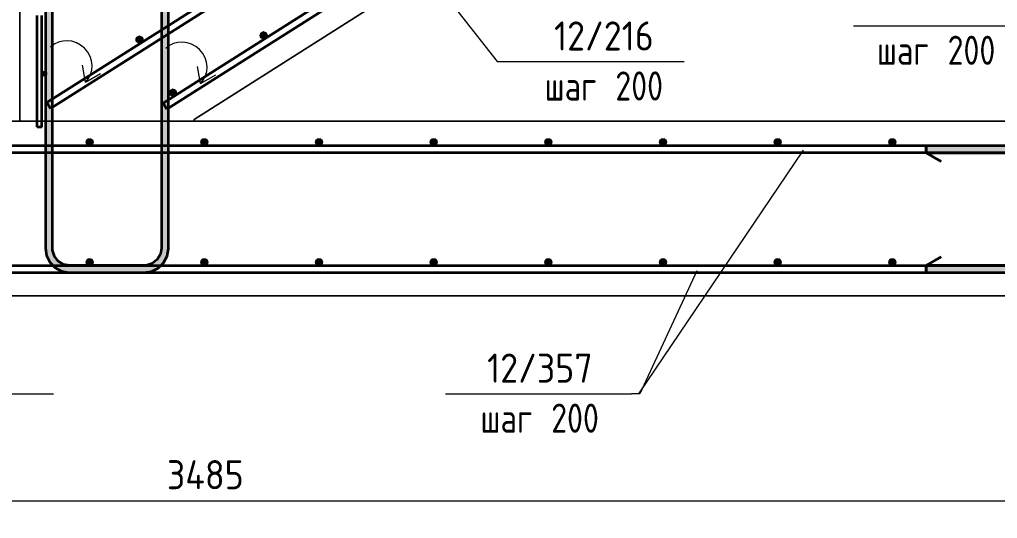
# Model space of a CAD drawing. Header units: millimetres. Extents: x 40349 to 61836, y -34600 to -479.
# Drawn here: x 42540 to 44223, y -3403 to -2545 of the extents above; entities that cross this region are included whole.
import ezdxf

# ---------------------------------------------------------------- set-up
doc = ezdxf.new("R2010")
doc.units = ezdxf.units.MM
for name, color, linetype, lineweight in [('AA_Dim', 7, 'Continuous', 9), ('AA_Dim-20', 7, 'Continuous', 9), ('AA_Linii', 7, 'Continuous', 9), ('AA_Vinoska', 7, 'Continuous', 9), ('AF_Element', 7, 'Continuous', 20), ('AF_Element_Опалубка', 253, 'Continuous', 20), ('AF_Perekritie', 7, 'Continuous', 20), ('AF_Perekritie_Опалубка', 253, 'Continuous', 20), ('KR_Armatura', 7, 'Continuous', 20), ('KR_Armatura_Tonkie', 7, 'Continuous', 20), ('KR_Fundament', 7, 'Continuous', 20)]:
    doc.layers.add(name, color=color, linetype=linetype, lineweight=lineweight)
doc.styles.add('ISOCPEUR', font='isocpeur.TTF', dxfattribs={"width": 0.9, "height": 50})
doc.styles.add('ISOCPEUR_1', font='isocpeur.TTF', dxfattribs={"width": 0.8, "height": 50})
doc.dimstyles.new('01_Точн_3_знака__непрозр__1', dxfattribs={"dimscale": 304.8, "dimtxt": 50.137748, "dimasz": 0.111549, "dimexe": 0.098425, "dimexo": 0.065617, "dimgap": 0.016404, "dimtad": 1, "dimdec": 3, "dimrnd": 0.001, "dimdsep": 46, "dimtxsty": 'ISOCPEUR', "dimblk1": 'OBLIQUE', "dimblk2": 'OBLIQUE', "dimsah": 1, "dimcen": 0.09, "dimdle": 0.098425, "dimazin": 0, "dimtfac": 1, "dimtdec": 4, "dimtix": 1, "dimtmove": 0, "dimatfit": 3, "dimfxl": 1, "dimtvp": 1, "dimtfill": 1, "dimtolj": 1, "dimtzin": 0, "dimlwd": 18, "dimlwe": 18, "dimarcsym": 2})

# ---------------------------------------------------------------- blocks, each defined once
blk = doc.blocks.new('Лестница - Лестница-3665204-Разрез 1 Арм')
at = {"layer": 'AF_Perekritie'}
for p, q in [((44437.5, -1705), (42840.1, -2716.7)), ((42840.1, -2716.7), (44437.5, -1705)), ((42540.1, -2720), (42540.1, -2480)), ((42540.1, -2480), (42540.1, -2720)), ((42840.1, -2720), (42540.1, -2720)), ((42540.1, -2720), (42840.1, -2720)), ((42840.1, -2716.7), (42840.1, -2720)), ((42840.1, -2720), (42840.1, -2716.7))]:
    blk.add_line(p, q, dxfattribs=at)
blk = doc.blocks.new('351_Ряд стержней П переменный шаг _НесАрм_РабПлоск_ - Тип 1-3825517-Разрез 1 Арм')
at = {"layer": 'KR_Armatura_Tonkie', "lineweight": 35}
for points in [[(42590.1, -2938), (42596.1, -2938), (42595.9, -2132), (42584.1, -2132), (42584.3, -2938), (42588.5, -2938)], [(42784.1, -2938), (42796.1, -2938), (42795.9, -2132), (42784.1, -2132), (42784.1, -2859.2)], [(42626.1, -2980), (42626.1, -2968), (42618.3, -2967), (42610.5, -2963.5), (42604.5, -2958.7), (42600, -2952.7), (42597.1, -2945.8), (42595.8, -2938), (42584.1, -2938), (42585.5, -2948.9), (42589.7, -2959), (42596.4, -2967.7), (42605.1, -2974.4), (42615.2, -2978.6), (42620, -2979.2)], [(42754.1, -2980), (42764.9, -2978.6), (42775.1, -2974.4), (42783.8, -2967.7), (42790.4, -2959), (42794.6, -2948.9), (42795.9, -2938), (42784.1, -2938), (42783, -2945.8), (42779.7, -2953.5), (42774.8, -2959.6), (42768.8, -2964.1), (42761.8, -2967), (42754.1, -2968.2), (42754.1, -2979.8)], [(42709.2, -2980), (42754.1, -2979.8), (42754.1, -2968), (42626.1, -2968.2), (42626.1, -2980), (42633.6, -2980)]]:
    blk.add_hatch(color=256, dxfattribs=at).paths.add_polyline_path(points)
for p, q in [((42584.1, -2132), (42584.1, -2938)), ((42596.1, -2132), (42584.1, -2132)), ((42584.1, -2132), (42596.1, -2132)), ((42584.1, -2132), (42584.1, -2938)), ((42596.1, -2132), (42584.1, -2132)), ((42584.1, -2132), (42596.1, -2132)), ((42596.1, -2938), (42596.1, -2132)), ((42596.1, -2132), (42611.1, -2158)), ((42596.1, -2938), (42596.1, -2132)), ((42596.1, -2132), (42611.1, -2158)), ((42784.1, -2132), (42769.1, -2158)), ((42784.1, -2132), (42769.1, -2158)), ((42784.1, -2132), (42784.1, -2938)), ((42784.1, -2132), (42796.1, -2132)), ((42796.1, -2132), (42784.1, -2132)), ((42784.1, -2132), (42784.1, -2938)), ((42784.1, -2132), (42796.1, -2132)), ((42796.1, -2132), (42784.1, -2132)), ((42796.1, -2938), (42796.1, -2132)), ((42796.1, -2938), (42796.1, -2132)), ((42754.1, -2968), (42626.1, -2968)), ((42754.1, -2968), (42626.1, -2968)), ((42626.1, -2980), (42754.1, -2980)), ((42626.1, -2980), (42754.1, -2980))]:
    blk.add_line(p, q, dxfattribs=at)
at = {"layer": 'KR_Armatura_Tonkie', "lineweight": 35, "flags": 128}
for points in [[(42584.1, -2938), (42586, -2950.7), (42591.7, -2962.2), (42600.6, -2971.4), (42611.9, -2977.5), (42624.5, -2980), (42626.1, -2980)], [(42584.1, -2938), (42586, -2950.7), (42591.7, -2962.2), (42600.6, -2971.4), (42611.9, -2977.5), (42624.5, -2980), (42626.1, -2980)], [(42626.1, -2968), (42615.4, -2966), (42606.1, -2960.4), (42599.5, -2951.9), (42596.3, -2941.5), (42596.1, -2938)], [(42626.1, -2968), (42615.4, -2966), (42606.1, -2960.4), (42599.5, -2951.9), (42596.3, -2941.5), (42596.1, -2938)], [(42754.1, -2980), (42766.7, -2978), (42778.3, -2972.3), (42787.5, -2963.4), (42793.6, -2952.1), (42796, -2939.5), (42796.1, -2938)], [(42784.1, -2938), (42782.1, -2948.7), (42776.5, -2957.9), (42768, -2964.6), (42757.6, -2967.8), (42754.1, -2968)], [(42754.1, -2980), (42766.7, -2978), (42778.3, -2972.3), (42787.5, -2963.4), (42793.6, -2952.1), (42796, -2939.5), (42796.1, -2938)], [(42784.1, -2938), (42782.1, -2948.7), (42776.5, -2957.9), (42768, -2964.6), (42757.6, -2967.8), (42754.1, -2968)]]:
    blk.add_lwpolyline(points, dxfattribs=at)
blk = doc.blocks.new('Песок ср крупн - Песок ср крупн-3745068-Разрез 1 Арм')
at = {"layer": 'AF_Element'}
for p, q in [((42840.1, -2716.7), (44440.1, -1703.4)), ((44440.1, -1703.4), (42840.1, -2716.7)), ((44440.1, -1703.4), (44440.1, -2720)), ((44440.1, -2720), (44440.1, -1703.4)), ((42840.1, -2720), (42840.1, -2716.7)), ((42840.1, -2716.7), (42840.1, -2720)), ((44440.1, -2720), (42840.1, -2720)), ((42840.1, -2720), (44440.1, -2720))]:
    blk.add_line(p, q, dxfattribs=at)
blk = doc.blocks.new('350_Стержень П торец СК-СГ _НесАрм_РабПлоск_ - 350_Стержень П торец СК-СГ _НесАрм_РабПлоск_-3803741-Разрез 1 Арм')
at = {"layer": 'KR_Armatura_Tonkie', "lineweight": 35}
h = blk.add_hatch(color=256, dxfattribs=at)
h.paths.add_polyline_path([(44100.1, -2774), (44484.1, -2773.8), (44484.1, -2762), (44100.1, -2762.2), (44100.1, -2773.8)])
h.paths.add_polyline_path([(44556.3, -2774), (44558.1, -2773.8), (44558.1, -2762), (44496.1, -2762.2), (44496.1, -2774), (44550.1, -2774)])
h = blk.add_hatch(color=256, dxfattribs=at)
h.paths.add_polyline_path([(44597.1, -2804), (44600.1, -2804), (44598.6, -2793.1), (44596.1, -2786.9), (44596.1, -2804)])
h.paths.add_polyline_path([(44584.1, -2789), (44584.1, -2771.5), (44579.1, -2767.6), (44568.9, -2763.4), (44558.1, -2762.2), (44558.1, -2774), (44565.8, -2775), (44573.2, -2778.1), (44579.3, -2782.8), (44584, -2789)])
for points in [[(44600.1, -2938), (44599.9, -2804), (44596.1, -2804), (44596.1, -2938), (44599.9, -2938)], [(44558.1, -2980), (44568.9, -2978.6), (44579.3, -2974.2), (44587.8, -2967.7), (44594.6, -2958.5), (44598.6, -2948.9), (44599.9, -2938), (44596.1, -2938), (44594.4, -2949.4), (44590.4, -2959), (44583.8, -2967.7), (44574.6, -2974.6), (44564.7, -2978.6), (44558.1, -2979.5), (44558.1, -2979.8)]]:
    blk.add_hatch(color=256, dxfattribs=at).paths.add_polyline_path(points)
h = blk.add_hatch(color=256, dxfattribs=at)
h.paths.add_polyline_path([(44100.1, -2980), (44524.5, -2979.8), (44514.4, -2978.2), (44504.6, -2974), (44496.5, -2968), (44100.1, -2968.2), (44100.1, -2979.8)])
h.paths.add_polyline_path([(44558.1, -2980), (44558.1, -2979.5), (44554.1, -2980)])
for p, q in [((44558.1, -2762), (44100.1, -2762)), ((44100.1, -2774), (44100.1, -2762)), ((44100.1, -2762), (44100.1, -2774)), ((44100.1, -2774), (44558.1, -2774)), ((44100.1, -2774), (44126, -2789)), ((44588.1, -2804), (44588.1, -2938)), ((44600.1, -2938), (44600.1, -2804)), ((44100.1, -2968), (44126, -2953)), ((44558.1, -2968), (44100.1, -2968)), ((44100.1, -2968), (44100.1, -2980)), ((44100.1, -2980), (44100.1, -2968)), ((44100.1, -2980), (44558.1, -2980))]:
    blk.add_line(p, q, dxfattribs=at)
at = {"layer": 'KR_Armatura_Tonkie', "lineweight": 35, "flags": 128}
for points in [[(44600.1, -2804), (44598.1, -2791.3), (44592.4, -2779.8), (44583.5, -2770.6), (44572.2, -2764.5), (44559.6, -2762), (44558.1, -2762)], [(44558.1, -2774), (44568.7, -2776), (44578, -2781.6), (44584.7, -2790.1), (44587.9, -2800.5), (44588.1, -2804)], [(44558.1, -2980), (44570.7, -2978), (44582.3, -2972.3), (44591.5, -2963.4), (44597.6, -2952.1), (44600, -2939.5), (44600.1, -2938)], [(44588.1, -2938), (44586.1, -2948.7), (44580.5, -2957.9), (44572, -2964.6), (44561.6, -2967.8), (44558.1, -2968)]]:
    blk.add_lwpolyline(points, dxfattribs=at)
blk = doc.blocks.new('DIMBLOCK23-Разрез 1 Арм')
at = {"layer": 'AA_Dim-20', "lineweight": 18}
for p, q in [((41115.1, -3040), (41115.1, -3402.7)), ((41115.1, -3372.7), (41115.1, -3040)), ((44600.1, -3040), (44600.1, -3402.7)), ((44600.1, -3372.7), (44600.1, -3040)), ((41115.1, -3372.7), (44600.1, -3372.7))]:
    blk.add_line(p, q, dxfattribs=at)
at = {"layer": 'AA_Dim-20', "lineweight": 30}
for p, q in [((41115.1, -3372.7), (41132.1, -3355.7)), ((44600.1, -3372.7), (44617.1, -3355.7)), ((41115.1, -3372.7), (41098.1, -3389.7)), ((44600.1, -3372.7), (44583.1, -3389.7))]:
    blk.add_line(p, q, dxfattribs=at)
at = {"layer": 'AA_Dim-20', "color": 0, "lineweight": 18, "insert": (42793.2, -3302.6), "char_height": 50, "width": 154.386, "attachment_point": 1, "line_spacing_factor": 1.135194, "style": 'ISOCPEUR', "bg_fill": 3, "box_fill_scale": 1.25, "bg_fill_color": 256, "bg_fill_true_color": 13158600, "bg_fill_transparency": 0}
blk.add_mtext('3485', dxfattribs=at)
blk = doc.blocks.new('_Oblique')
at = {"color": 0, "linetype": 'ByBlock', "lineweight": -2}
blk.add_line((-0.5, -0.5), (0.5, 0.5), dxfattribs=at)
blk = doc.blocks.new('042_М_Арматуры - Диам длина поз _ Шаг-2260295-Разрез 1 Арм')
at = {"layer": 'AA_Vinoska'}
blk.add_line((43025.3, -1678.9), (43305.3, -1678.9), dxfattribs=at)
blk = doc.blocks.new('042_М_Арматуры - Диам длина поз _ Комментарий-2260297-Разрез 1 Арм')
at = {"layer": 'AA_Vinoska'}
blk.add_line((42971.3, -1846.4), (43291.3, -1846.4), dxfattribs=at)

msp = doc.modelspace()

# ---------------------------------------------------------------- hatches: boundary and pattern name
at = {"layer": 'KR_Armatura'}
h = msp.add_hatch(color=256, dxfattribs=at)
edge = h.paths.add_edge_path()
edge.add_arc((42746.0924, -2579.7591), 6, 0, 360)
for points in [[(42746.3381, -2585.7541), (42751.4071, -2582.5438), (42751.1613, -2576.5488), (42745.8466, -2573.7642), (42740.7856, -2577.1659), (42741.0235, -2582.9695)], [(42959.9093, -2578.3324), (42964.9782, -2575.122), (42964.7324, -2569.1271), (42959.4178, -2566.3424), (42954.3489, -2569.5527), (42954.5946, -2575.5477), (42957.6829, -2577.1659)], [(42582.0616, -2642), (42585.8658, -2639.2361), (42584.4127, -2634.7639), (42579.7105, -2634.7639), (42578.2574, -2639.2361)], [(42804.1246, -2676.996), (42809.1936, -2673.7856), (42808.9478, -2667.7907), (42803.6331, -2665.006), (42798.5642, -2668.2163), (42798.81, -2674.2113)], [(42657.1727, -2761.1962), (42663.1727, -2761.1962), (42666.1727, -2756), (42663.1727, -2750.8038), (42657.1727, -2750.8038), (42654.1727, -2756)], [(42854.5616, -2761.1962), (42860.5616, -2761.1962), (42863.5616, -2756), (42860.5616, -2750.8038), (42854.5616, -2750.8038), (42851.5616, -2756)], [(43051.9505, -2761.1962), (43057.9505, -2761.1962), (43060.9505, -2756), (43057.9505, -2750.8038), (43051.9505, -2750.8038), (43048.9505, -2756)], [(43249.3394, -2761.1962), (43255.3394, -2761.1962), (43258.3394, -2756), (43255.3394, -2750.8038), (43249.3394, -2750.8038), (43246.3394, -2756)], [(43446.7283, -2761.1962), (43452.7283, -2761.1962), (43455.7283, -2756), (43452.7283, -2750.8038), (43446.7283, -2750.8038), (43443.7283, -2756)], [(43644.1172, -2761.1962), (43650.1172, -2761.1962), (43653.1172, -2756), (43650.1172, -2750.8038), (43644.1172, -2750.8038), (43641.1172, -2756)], [(43841.5061, -2761.1962), (43847.5061, -2761.1962), (43850.5061, -2756), (43847.5061, -2750.8038), (43841.5061, -2750.8038), (43838.5061, -2756)], [(44038.8949, -2761.1962), (44044.8949, -2761.1962), (44047.8949, -2756), (44044.8949, -2750.8038), (44038.8949, -2750.8038), (44035.8949, -2756)], [(42657.1727, -2967.1962), (42663.1727, -2967.1962), (42666.1727, -2962), (42663.1727, -2956.8038), (42657.1727, -2956.8038), (42654.1727, -2962)], [(42860.424, -2967.1962), (42860.5616, -2967.1962), (42863.5616, -2962), (42860.424, -2956.8038), (42854.5616, -2956.8038), (42851.5616, -2962), (42854.5616, -2967.1962)], [(43051.9505, -2967.1962), (43057.9505, -2967.1962), (43060.9505, -2962), (43057.9505, -2956.8038), (43051.9505, -2956.8038), (43048.9505, -2962)], [(43249.3394, -2967.1962), (43255.3394, -2967.1962), (43258.3394, -2962), (43255.3394, -2956.8038), (43249.3394, -2956.8038), (43246.3394, -2962)], [(43446.7283, -2967.1962), (43452.7283, -2967.1962), (43455.7283, -2962), (43452.7283, -2956.8038), (43446.7283, -2956.8038), (43443.7283, -2962)], [(43644.1172, -2967.1962), (43650.1172, -2967.1962), (43653.1172, -2962), (43650.1172, -2956.8038), (43644.1172, -2956.8038), (43641.1172, -2962)], [(43841.5061, -2967.1962), (43847.5061, -2967.1962), (43850.5061, -2962), (43847.5061, -2956.8038), (43841.5061, -2956.8038), (43838.5061, -2962)], [(44038.8949, -2967.1962), (44044.8949, -2967.1962), (44047.8949, -2962), (44044.8949, -2956.8038), (44038.8949, -2956.8038), (44035.8949, -2962)]]:
    msp.add_hatch(color=256, dxfattribs=at).paths.add_polyline_path(points)
h = msp.add_hatch(color=256, dxfattribs=at)
edge = h.paths.add_edge_path()
edge.add_arc((42959.6635, -2572.3374), 6, 0, 360)
h = msp.add_hatch(color=256, dxfattribs=at)
edge = h.paths.add_edge_path()
edge.add_arc((42582.0616, -2638), 4, 0, 360)
h = msp.add_hatch(color=256, dxfattribs=at)
edge = h.paths.add_edge_path()
edge.add_arc((42803.8789, -2671.001), 6, 0, 360)
h = msp.add_hatch(color=256, dxfattribs=at)
edge = h.paths.add_edge_path()
edge.add_arc((42660.1727, -2756), 6, 0, 360)
h = msp.add_hatch(color=256, dxfattribs=at)
edge = h.paths.add_edge_path()
edge.add_arc((42857.5616, -2756), 6, 0, 360)
h = msp.add_hatch(color=256, dxfattribs=at)
edge = h.paths.add_edge_path()
edge.add_arc((43054.9505, -2756), 6, 0, 360)
h = msp.add_hatch(color=256, dxfattribs=at)
edge = h.paths.add_edge_path()
edge.add_arc((43252.3394, -2756), 6, 0, 360)
h = msp.add_hatch(color=256, dxfattribs=at)
edge = h.paths.add_edge_path()
edge.add_arc((43449.7283, -2756), 6, 0, 360)
h = msp.add_hatch(color=256, dxfattribs=at)
edge = h.paths.add_edge_path()
edge.add_arc((43647.1172, -2756), 6, 0, 360)
h = msp.add_hatch(color=256, dxfattribs=at)
edge = h.paths.add_edge_path()
edge.add_arc((43844.5061, -2756), 6, 0, 360)
h = msp.add_hatch(color=256, dxfattribs=at)
edge = h.paths.add_edge_path()
edge.add_arc((44041.8949, -2756), 6, 0, 360)
h = msp.add_hatch(color=256, dxfattribs=at)
edge = h.paths.add_edge_path()
edge.add_arc((42660.1727, -2962), 6, 0, 360)
h = msp.add_hatch(color=256, dxfattribs=at)
edge = h.paths.add_edge_path()
edge.add_arc((42857.5616, -2962), 6, 0, 360)
h = msp.add_hatch(color=256, dxfattribs=at)
edge = h.paths.add_edge_path()
edge.add_arc((43054.9505, -2962), 6, 0, 360)
h = msp.add_hatch(color=256, dxfattribs=at)
edge = h.paths.add_edge_path()
edge.add_arc((43252.3394, -2962), 6, 0, 360)
h = msp.add_hatch(color=256, dxfattribs=at)
edge = h.paths.add_edge_path()
edge.add_arc((43449.7283, -2962), 6, 0, 360)
h = msp.add_hatch(color=256, dxfattribs=at)
edge = h.paths.add_edge_path()
edge.add_arc((43647.1172, -2962), 6, 0, 360)
h = msp.add_hatch(color=256, dxfattribs=at)
edge = h.paths.add_edge_path()
edge.add_arc((43844.5061, -2962), 6, 0, 360)
h = msp.add_hatch(color=256, dxfattribs=at)
edge = h.paths.add_edge_path()
edge.add_arc((44041.8949, -2962), 6, 0, 360)

# ---------------------------------------------------------------- linework, layer by layer
at = {"layer": 'AA_Linii', "lineweight": 20}
for p, q in [((42653.1876, -2652.8031), (42647.9782, -2623.2588)), ((42653.1876, -2652.8031), (42679.1684, -2637.8031)), ((42851.2412, -2655.2071), (42846.0318, -2625.6629)), ((42851.2412, -2655.2071), (42877.222, -2640.2071))]:
    msp.add_line(p, q, dxfattribs=at)
for centre in [(42623.1356, -2622.751), (42821.1892, -2625.1551)]:
    msp.add_ellipse(centre, major_axis=(-30.052, 30.052), ratio=0.941176471, start_param=3.141592654, end_param=6.283185307, dxfattribs=at)
at = {"layer": 'AA_Vinoska'}
for p, q in [((43218.6433, -2434.7265), (43361.7966, -2617.3519)), ((43361.7966, -2617.3519), (43403.25, -2617.3519))]:
    msp.add_line(p, q, dxfattribs=at)
at = {"layer": 'KR_Armatura'}
for p, q in [((42745.8466, -2573.7642), (42740.7856, -2577.1659)), ((42751.1613, -2576.5488), (42745.8466, -2573.7642)), ((42959.4178, -2566.3424), (42954.3489, -2569.5527)), ((42954.3489, -2569.5527), (42954.5946, -2575.5477)), ((42964.7324, -2569.1271), (42959.4178, -2566.3424)), ((42964.9782, -2575.122), (42964.7324, -2569.1271)), ((42740.7856, -2577.1659), (42741.0235, -2582.9695)), ((42741.0235, -2582.9695), (42746.3381, -2585.7541)), ((42746.3381, -2585.7541), (42751.4071, -2582.5438)), ((42751.4071, -2582.5438), (42751.1613, -2576.5488)), ((42954.5946, -2575.5477), (42957.6829, -2577.1659)), ((42957.6829, -2577.1659), (42959.9093, -2578.3324)), ((42959.9093, -2578.3324), (42964.9782, -2575.122)), ((42579.7105, -2634.7639), (42578.2574, -2639.2361)), ((42578.2574, -2639.2361), (42582.0616, -2642)), ((42584.4127, -2634.7639), (42579.7105, -2634.7639)), ((42582.0616, -2642), (42585.8658, -2639.2361)), ((42585.8658, -2639.2361), (42584.4127, -2634.7639)), ((42803.6331, -2665.006), (42798.5642, -2668.2163)), ((42798.5642, -2668.2163), (42798.81, -2674.2113)), ((42798.81, -2674.2113), (42804.1246, -2676.996)), ((42808.9478, -2667.7907), (42803.6331, -2665.006)), ((42804.1246, -2676.996), (42809.1936, -2673.7856)), ((42809.1936, -2673.7856), (42808.9478, -2667.7907)), ((42657.1727, -2750.8038), (42654.1727, -2756)), ((42654.1727, -2756), (42657.1727, -2761.1962)), ((42663.1727, -2750.8038), (42657.1727, -2750.8038)), ((42666.1727, -2756), (42663.1727, -2750.8038)), ((42663.1727, -2761.1962), (42666.1727, -2756)), ((42854.5616, -2750.8038), (42851.5616, -2756)), ((42851.5616, -2756), (42854.5616, -2761.1962)), ((42860.5616, -2750.8038), (42854.5616, -2750.8038)), ((42863.5616, -2756), (42860.5616, -2750.8038)), ((42860.5616, -2761.1962), (42863.5616, -2756)), ((43051.9505, -2750.8038), (43048.9505, -2756)), ((43048.9505, -2756), (43051.9505, -2761.1962)), ((43057.9505, -2750.8038), (43051.9505, -2750.8038)), ((43060.9505, -2756), (43057.9505, -2750.8038)), ((43057.9505, -2761.1962), (43060.9505, -2756)), ((43249.3394, -2750.8038), (43246.3394, -2756)), ((43246.3394, -2756), (43249.3394, -2761.1962)), ((43255.3394, -2750.8038), (43249.3394, -2750.8038)), ((43258.3394, -2756), (43255.3394, -2750.8038)), ((43255.3394, -2761.1962), (43258.3394, -2756)), ((43446.7283, -2750.8038), (43443.7283, -2756)), ((43443.7283, -2756), (43446.7283, -2761.1962)), ((43452.7283, -2750.8038), (43446.7283, -2750.8038)), ((43455.7283, -2756), (43452.7283, -2750.8038)), ((43452.7283, -2761.1962), (43455.7283, -2756)), ((43644.1172, -2750.8038), (43641.1172, -2756)), ((43641.1172, -2756), (43644.1172, -2761.1962)), ((43650.1172, -2750.8038), (43644.1172, -2750.8038)), ((43653.1172, -2756), (43650.1172, -2750.8038)), ((43650.1172, -2761.1962), (43653.1172, -2756)), ((43841.5061, -2750.8038), (43838.5061, -2756)), ((43838.5061, -2756), (43841.5061, -2761.1962)), ((43847.5061, -2750.8038), (43841.5061, -2750.8038)), ((43850.5061, -2756), (43847.5061, -2750.8038)), ((43847.5061, -2761.1962), (43850.5061, -2756)), ((44038.8949, -2750.8038), (44035.8949, -2756)), ((44035.8949, -2756), (44038.8949, -2761.1962)), ((44044.8949, -2750.8038), (44038.8949, -2750.8038)), ((44047.8949, -2756), (44044.8949, -2750.8038)), ((44044.8949, -2761.1962), (44047.8949, -2756)), ((42657.1727, -2761.1962), (42663.1727, -2761.1962)), ((42854.5616, -2761.1962), (42860.5616, -2761.1962)), ((43051.9505, -2761.1962), (43057.9505, -2761.1962)), ((43249.3394, -2761.1962), (43255.3394, -2761.1962)), ((43446.7283, -2761.1962), (43452.7283, -2761.1962)), ((43644.1172, -2761.1962), (43650.1172, -2761.1962)), ((43841.5061, -2761.1962), (43847.5061, -2761.1962)), ((44038.8949, -2761.1962), (44044.8949, -2761.1962)), ((42657.1727, -2956.8038), (42654.1727, -2962)), ((42654.1727, -2962), (42657.1727, -2967.1962)), ((42663.1727, -2956.8038), (42657.1727, -2956.8038)), ((42666.1727, -2962), (42663.1727, -2956.8038)), ((42663.1727, -2967.1962), (42666.1727, -2962)), ((42854.5616, -2956.8038), (42851.5616, -2962)), ((42851.5616, -2962), (42854.5616, -2967.1962)), ((42860.424, -2956.8038), (42854.5616, -2956.8038)), ((42863.5616, -2962), (42860.424, -2956.8038)), ((42860.5616, -2967.1962), (42863.5616, -2962)), ((43051.9505, -2956.8038), (43048.9505, -2962)), ((43048.9505, -2962), (43051.9505, -2967.1962)), ((43057.9505, -2956.8038), (43051.9505, -2956.8038)), ((43060.9505, -2962), (43057.9505, -2956.8038)), ((43057.9505, -2967.1962), (43060.9505, -2962)), ((43249.3394, -2956.8038), (43246.3394, -2962)), ((43246.3394, -2962), (43249.3394, -2967.1962)), ((43255.3394, -2956.8038), (43249.3394, -2956.8038)), ((43258.3394, -2962), (43255.3394, -2956.8038)), ((43255.3394, -2967.1962), (43258.3394, -2962)), ((43446.7283, -2956.8038), (43443.7283, -2962)), ((43443.7283, -2962), (43446.7283, -2967.1962)), ((43452.7283, -2956.8038), (43446.7283, -2956.8038)), ((43455.7283, -2962), (43452.7283, -2956.8038)), ((43452.7283, -2967.1962), (43455.7283, -2962)), ((43644.1172, -2956.8038), (43641.1172, -2962)), ((43641.1172, -2962), (43644.1172, -2967.1962)), ((43650.1172, -2956.8038), (43644.1172, -2956.8038)), ((43653.1172, -2962), (43650.1172, -2956.8038)), ((43650.1172, -2967.1962), (43653.1172, -2962)), ((43841.5061, -2956.8038), (43838.5061, -2962)), ((43838.5061, -2962), (43841.5061, -2967.1962)), ((43847.5061, -2956.8038), (43841.5061, -2956.8038)), ((43850.5061, -2962), (43847.5061, -2956.8038)), ((43847.5061, -2967.1962), (43850.5061, -2962)), ((44038.8949, -2956.8038), (44035.8949, -2962)), ((44035.8949, -2962), (44038.8949, -2967.1962)), ((44044.8949, -2956.8038), (44038.8949, -2956.8038)), ((44047.8949, -2962), (44044.8949, -2956.8038)), ((44044.8949, -2967.1962), (44047.8949, -2962)), ((42657.1727, -2967.1962), (42663.1727, -2967.1962)), ((42854.5616, -2967.1962), (42860.424, -2967.1962)), ((42860.424, -2967.1962), (42860.5616, -2967.1962)), ((43051.9505, -2967.1962), (43057.9505, -2967.1962)), ((43249.3394, -2967.1962), (43255.3394, -2967.1962)), ((43446.7283, -2967.1962), (43452.7283, -2967.1962)), ((43644.1172, -2967.1962), (43650.1172, -2967.1962)), ((43841.5061, -2967.1962), (43847.5061, -2967.1962)), ((44038.8949, -2967.1962), (44044.8949, -2967.1962))]:
    msp.add_line(p, q, dxfattribs=at)
for centre, radius in [((42746.0924, -2579.7591), 6), ((42959.6635, -2572.3374), 6), ((42582.0616, -2638), 4), ((42803.8789, -2671.001), 6), ((42660.1727, -2756), 6), ((42857.5616, -2756), 6), ((43054.9505, -2756), 6), ((43252.3394, -2756), 6), ((43449.7283, -2756), 6), ((43647.1172, -2756), 6), ((43844.5061, -2756), 6), ((44041.8949, -2756), 6), ((42660.1727, -2962), 6), ((42857.5616, -2962), 6), ((43054.9505, -2962), 6), ((43252.3394, -2962), 6), ((43449.7283, -2962), 6), ((43647.1172, -2962), 6), ((43844.5061, -2962), 6), ((44041.8949, -2962), 6)]:
    msp.add_circle(centre, radius, dxfattribs=at)
at = {"layer": 'KR_Armatura_Tonkie', "lineweight": 35}
for p, q in [((44577.7542, -1426.8088), (42586.7574, -2687.7734)), ((44584.1748, -1436.9466), (42593.178, -2697.9112)), ((44608.8843, -1534.9311), (42786.8513, -2688.8853)), ((44615.3049, -1545.0689), (42793.2719, -2699.0231)), ((42570.0616, -2730), (42570.0616, -2538)), ((42578.0616, -2730), (42578.0616, -2538)), ((42586.7574, -2687.7734), (42593.178, -2697.9112)), ((42786.8513, -2688.8853), (42793.2719, -2699.0231)), ((42578.0616, -2730), (42570.0616, -2730)), ((44640.0616, -2762), (41075.0616, -2762)), ((44640.0616, -2774), (41075.0616, -2774)), ((41075.0616, -2968), (44640.0616, -2968)), ((41075.0616, -2980), (44640.0616, -2980))]:
    msp.add_line(p, q, dxfattribs=at)
at = {"layer": 'KR_Fundament'}
for p, q in [((41075.0616, -2720), (44640.0616, -2720)), ((44640.0616, -2720), (41075.0616, -2720)), ((44640.0616, -3020), (41075.0616, -3020)), ((41075.0616, -3020), (44640.0616, -3020))]:
    msp.add_line(p, q, dxfattribs=at)

# ---------------------------------------------------------------- block references
at = {"layer": 'AA_Vinoska'}
for p in [(949.8923, -877.0882), (377.99, -938.4989)]:
    msp.add_blockref('042_М_Арматуры - Диам длина поз _ Шаг-2260295-Разрез 1 Арм', p, dxfattribs=at)
at = {"layer": 'AF_Element_Опалубка'}
msp.add_blockref('Песок ср крупн - Песок ср крупн-3745068-Разрез 1 Арм', (0, 0), dxfattribs=at)
at = {"layer": 'AF_Perekritie_Опалубка'}
msp.add_blockref('Лестница - Лестница-3665204-Разрез 1 Арм', (0, 0), dxfattribs=at)
at = {"layer": 'KR_Armatura_Tonkie', "lineweight": 35}
for name in ['351_Ряд стержней П переменный шаг _НесАрм_РабПлоск_ - Тип 1-3825517-Разрез 1 Арм', '350_Стержень П торец СК-СГ _НесАрм_РабПлоск_ - 350_Стержень П торец СК-СГ _НесАрм_РабПлоск_-3803741-Разрез 1 Арм']:
    msp.add_blockref(name, (0, 0), dxfattribs=at)

# ---------------------------------------------------------------- texts
at = {"layer": 'AA_Vinoska', "char_height": 50, "attachment_point": 1}
for s, insert, width, style in [('12/216', (43459.5628, -2548.3469), 210.683475, 'ISOCPEUR'), (' 200', (44111.4934, -2572.9173), 133.4008, 'ISOCPEUR_1'), ('шаг', (44015.1851, -2572.9173), 116.7257, 'ISOCPEUR_1'), (' 200', (43539.5911, -2634.328), 133.4008, 'ISOCPEUR_1'), ('шаг', (43443.2828, -2634.328), 116.7257, 'ISOCPEUR_1')]:
    msp.add_mtext(s, dxfattribs=dict(at, insert=insert, width=width, style=style))

# ---------------------------------------------------------------- next in the draw order: dimensions: what is measured, and where the dimension line sits
at = {"layer": 'AA_Dim', "lineweight": 18}
dim = msp.add_linear_dim(base=(44600.0616, -3372.7157), p1=(41115.0616, -3020), p2=(44600.0616, -3020), angle=0, dimstyle='01_Точн_3_знака__непрозр__1', override={"dimpost": '<>', "dimfxl": 3485}, dxfattribs=at)
dim.commit()
dim.dimension.update_dxf_attribs({"geometry": 'DIMBLOCK23-Разрез 1 Арм', "text_midpoint": (42857.5616, -3342.7157)})

# ---------------------------------------------------------------- next in the draw order: linework, layer by layer
at = {"layer": 'AA_Vinoska'}
for p, q in [((43888.0885, -2769.8608), (43605.0488, -3188.3937)), ((43705.1812, -2977.0721), (43607.4854, -3188.3937)), ((43605.0488, -3188.3937), (43592.833, -3188.3937)), ((43607.4854, -3188.3937), (43592.833, -3188.3937))]:
    msp.add_line(p, q, dxfattribs=at)

# ---------------------------------------------------------------- next in the draw order: block references
for p in [(-693.1058, -1341.9617), (301.5795, -1341.9617)]:
    msp.add_blockref('042_М_Арматуры - Диам длина поз _ Комментарий-2260297-Разрез 1 Арм', p, dxfattribs=at)

# ---------------------------------------------------------------- next in the draw order: texts
at = {"layer": 'AA_Vinoska', "char_height": 50, "attachment_point": 1}
for s, insert, width, style in [('12/357', (43344.3758, -3119.3887), 222.227775, 'ISOCPEUR'), (' 200', (43429.1742, -3205.3697), 133.4008, 'ISOCPEUR_1'), ('шаг', (43332.8658, -3205.3697), 116.7257, 'ISOCPEUR_1')]:
    msp.add_mtext(s, dxfattribs=dict(at, insert=insert, width=width, style=style))

doc.saveas('drawing.dxf')
